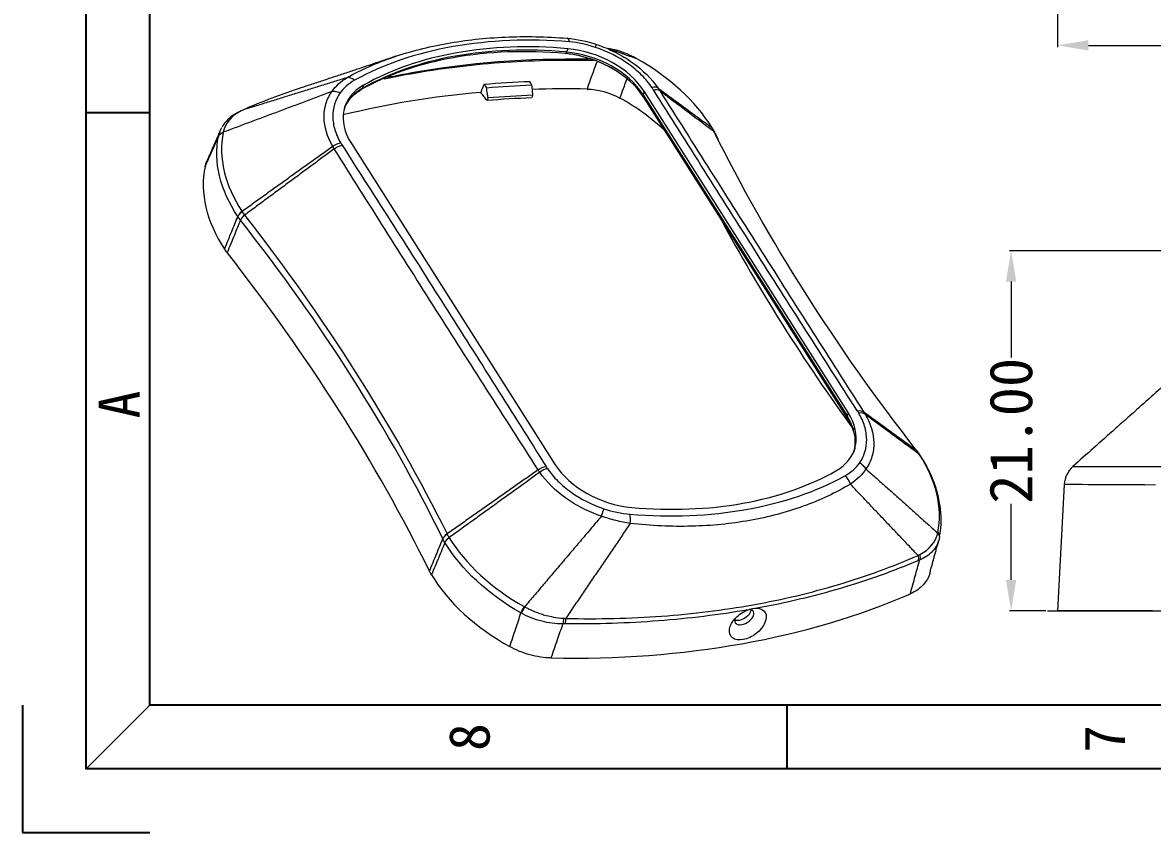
# Model space of a CAD drawing. Extents: x -40 to 272, y -118 to 614.
# Drawn here: x -39.8 to 26.1, y 393.5 to 440.7 of the extents above; entities that cross this region are included whole.
import ezdxf
from ezdxf.enums import TextEntityAlignment as Align

# ---------------------------------------------------------------- set-up
doc = ezdxf.new("R2010")
doc.units = 0
doc.header["$MEASUREMENT"] = 0
doc.linetypes.add('PHANTOM', pattern=[2.5, 1.25, -0.25, 0.25, -0.25, 0.25, -0.25])
for name, color, linetype in [('10', 7, 'Continuous'), ('30', 7, 'Continuous'), ('50', 7, 'Continuous')]:
    doc.layers.add(name, color=color, linetype=linetype)
doc.layers.add('moldbase', color=7, linetype='Continuous', lineweight=20)
doc.styles.add('宋体', font='SimSun.ttf', dxfattribs={"width": 0.7})
doc.dimstyles.new('3', dxfattribs={"dimtxt": 2.5, "dimasz": 1.8, "dimexe": 0.1, "dimexo": 0.1, "dimgap": 0.1, "dimtad": 0, "dimzin": 0, "dimdsep": 46, "dimtxsty": 'Standard', "dimcen": 0, "dimclrd": 4, "dimclre": 4, "dimclrt": 3, "dimadec": 1, "dimazin": 0, "dimtfac": 1, "dimtofl": 0, "dimtmove": 0, "dimatfit": 3, "dimfxl": 0.18, "dimtolj": 1, "dimtzin": 0, "dimlwd": 9, "dimlwe": 9, "dimarcsym": 0})

# ---------------------------------------------------------------- blocks, each defined once
blk = doc.blocks.new('*D30')
at = {"color": 4, "linetype": 'Continuous', "lineweight": 9}
for p, q in [((20.592, 470.951), (20.592, 439.322)), ((110.631, 470.951), (110.631, 439.322)), ((22.392, 439.422), (60.928, 439.422)), ((108.831, 439.422), (70.295, 439.422))]:
    blk.add_line(p, q, dxfattribs=at)
for points in [[(22.392, 439.722), (22.392, 439.122), (20.592, 439.422)], [(108.831, 439.722), (108.831, 439.122), (110.631, 439.422)]]:
    blk.add_solid(points, dxfattribs=at)
at = {"layer": 'Defpoints', "color": 0, "linetype": 'Continuous', "lineweight": 9}
for p in [(20.592, 471.051), (110.631, 471.051), (110.631, 439.422)]:
    blk.add_point(p, dxfattribs=at)
at = {"color": 3, "linetype": 'Continuous', "lineweight": 9, "insert": (65.611, 439.422), "char_height": 2.5, "attachment_point": 5}
blk.add_mtext('\\A1;90.04', dxfattribs=at)
blk = doc.blocks.new('*D49')
at = {"color": 4, "linetype": 'Continuous', "lineweight": 9}
for p, q in [((36.282, 427.447), (17.778, 427.447)), ((17.878, 425.647), (17.878, 421.213)), ((17.878, 408.247), (17.878, 412.68)), ((19.896, 406.447), (17.778, 406.447))]:
    blk.add_line(p, q, dxfattribs=at)
for points in [[(17.578, 425.647), (18.178, 425.647), (17.878, 427.447)], [(17.578, 408.247), (18.178, 408.247), (17.878, 406.447)]]:
    blk.add_solid(points, dxfattribs=at)
at = {"layer": 'Defpoints', "color": 0, "linetype": 'Continuous', "lineweight": 9}
for p in [(17.878, 427.447), (36.382, 427.447), (19.996, 406.447)]:
    blk.add_point(p, dxfattribs=at)
at = {"color": 3, "linetype": 'Continuous', "lineweight": 9, "insert": (17.878, 416.947), "char_height": 2.5, "attachment_point": 5, "rotation": 90}
blk.add_mtext('\\A1;21.00', dxfattribs=at)
blk = doc.blocks.new('7')
for p, q in [((2010.951, 292.693), (2015.951, 292.693)), ((2065.951, 246.193), (2065.951, 241.193))]:
    blk.add_line(p, q)
at = {"color": 8}
for p, q in [((2005.951, 246.193), (2005.951, 236.193)), ((2005.951, 236.193), (2015.951, 236.193))]:
    blk.add_line(p, q, dxfattribs=at)
for points in [[(2420.951, 241.193), (2010.951, 241.193), (2010.951, 528.193), (2420.951, 528.193)], [(2415.951, 246.193), (2015.951, 246.193), (2015.951, 523.193), (2415.951, 523.193)]]:
    blk.add_lwpolyline(points, close=True)
at = {"layer": 'moldbase'}
blk.add_line((2015.951, 246.193), (2010.951, 241.193), dxfattribs=at)
at = {"style": '宋体'}
for s, p in [('A', (2013.537, 269.778)), ('8', (2041.046, 243.677)), ('7', (2090.905, 243.532))]:
    blk.add_text(s, height=3.2, rotation=90, dxfattribs=at).set_placement(p, align=Align.MIDDLE)

msp = doc.modelspace()

# ---------------------------------------------------------------- linework, layer by layer
at = {"layer": '10', "color": 7, "linetype": 'Continuous', "lineweight": 9}
for p, q in [((-7.987, 439.228), (-8.061, 439.036)), ((-5.577, 439.196), (-5.573, 439.192)), ((-19.889, 437.102), (-19.972, 436.908)), ((-3.527, 436.742), (-3.585, 436.541)), ((-3.585, 436.541), (8.309, 417.814)), ((-3.575, 436.417), (8.32, 417.69)), ((8.368, 418.015), (-3.527, 436.742)), ((0.422, 434.627), (0.421, 434.629)), ((0.541, 434.412), (0.535, 434.425)), ((-20.604, 433.691), (-8.71, 414.964)), ((-26.982, 429.734), (-26.98, 429.732)), ((-26.839, 429.535), (-26.83, 429.523)), ((8.368, 418.015), (8.309, 417.814)), ((12.36, 415.808), (12.35, 415.82)), ((12.502, 415.608), (12.501, 415.611)), ((20.978, 413.821), (20.592, 406.447)), ((-15.02, 410.93), (-15.014, 410.918)), ((-14.901, 410.716), (-14.9, 410.713)), ((26.121, 406.447), (20.592, 406.447))]:
    msp.add_line(p, q, dxfattribs=at)
for centre, major_axis, ratio, start_param, end_param in [((-5.324, 424.602), (-19.523, 6.881), 0.667388, 5.076603, 5.756277), ((-5.455, 424.229), (-19.643, 6.923), 0.667388, 5.076603, 5.756277), ((-5.395, 424.399), (19.537, -6.886), 0.667388, 1.93501, 2.614684), ((-8.102, 439.303), (0.032, 0.359), 0.265277, 3.136295, 3.895514), ((-7.54, 435.675), (-4.364, 1.538), 0.667388, 3.845644, 5.076603), ((-7.586, 435.543), (-4.551, 1.604), 0.667388, 4.377264, 5.047503), ((-7.48, 435.845), (4.258, -1.501), 0.667388, 0.704051, 1.93501), ((-7.408, 436.048), (-4.244, 1.496), 0.667388, 3.845644, 5.076603), ((-16.723, 434.384), (-4.244, 1.496), 0.667388, 5.756277, 6.987236), ((-3.25, 436.461), (-0.595, -0.406), 0.550829, 3.340692, 4.068276), ((3.992, 401.68), (46.65, -16.442), 0.667388, 2.165457, 2.352282), ((-16.794, 434.181), (4.258, -1.501), 0.667388, 2.614684, 3.058907), ((-20.22, 437.138), (-0.177, 0.313), 0.643702, 3.152258, 3.600577), ((4.058, 401.866), (-45.957, 16.198), 0.667388, 5.24648, 5.304603), ((3.992, 401.68), (46.65, -16.442), 0.667388, 2.030225, 2.099564), ((-9.457, 431.029), (9.506, -3.35), 0.667388, 0.98313, 1.320816), ((-3.271, 436.61), (0.304, 0.193), 0.567638, 2.568412, 3.14159), ((0.008, 434.295), (0.461, 0.281), 0.578013, 6.290476, 6.511595), ((0.01, 434.293), (0.461, 0.281), 0.578964, 6.281241, 6.511934), ((-21.401, 433.219), (0.621, 0.365), 0.58376, 0.96488, 1.692465), ((-18.784, 429.363), (10.186, -3.59), 0.667388, 3.228777, 3.866053), ((-26.775, 429.511), (-0.45, -0.299), 0.559064, 4.802828, 5.59387), ((-26.773, 429.509), (-0.449, -0.299), 0.558973, 4.80199, 5.593017), ((114.83, 442.484), (-120.385, 42.43), 0.667388, 0.631362, 0.770259), ((-130.81, 398.603), (-119.705, 42.19), 0.667388, 3.740154, 3.951134), ((4.486, 417.322), (-4.244, 1.496), 0.667388, 2.614684, 3.845644), ((8.808, 417.476), (0.621, 0.365), 0.58376, 0.237295, 0.96488), ((8.624, 417.883), (0.304, 0.193), 0.567638, 2.568412, 3.14159), ((4.415, 417.119), (4.258, -1.501), 0.667388, 6.36589, 6.987236), ((12.094, 415.268), (-0.45, -0.298), 0.556066, 3.144323, 3.348925), ((12.096, 415.265), (-0.451, -0.298), 0.557042, 3.147956, 3.349251), ((-9.343, 414.234), (-0.595, -0.406), 0.550848, 4.068296, 4.795881), ((-4.828, 415.658), (-4.244, 1.496), 0.667388, 0.704051, 1.93501), ((-6.913, 427.104), (-19.523, 6.881), 0.667388, 1.93501, 2.614684), ((22.481, 413.743), (0.115, -1.496), 0.999806, 3.792067, 4.58311), ((-14.689, 410.483), (0.462, 0.279), 0.576056, 1.68534, 2.476366), ((-14.687, 410.481), (0.462, 0.28), 0.57599, 1.68443, 2.475473), ((-6.522, 410.057), (10.186, -3.59), 0.667388, 3.825234, 4.46251), ((-19.971, 439.407), (47.33, -16.682), 0.667388, 5.171802, 5.661078)]:
    msp.add_ellipse(centre, major_axis=major_axis, ratio=ratio, start_param=start_param, end_param=end_param, dxfattribs=at)
for points, knots in [([(-20.853, 437.542), (-20.026, 438.009), (-19.118, 438.41), (-17.162, 439.076), (-16.125, 439.339), (-13.934, 439.73), (-12.8, 439.855), (-10.455, 439.959), (-9.236, 439.937), (-8.014, 439.836)], [0, 0, 0, 0, 0.25, 0.25, 0.5, 0.5, 0.75, 0.75, 1, 1, 1, 1]), ([(-7.884, 439.625), (-10.264, 439.825), (-12.53, 439.727), (-16.809, 438.966), (-18.758, 438.308), (-20.424, 437.384)], [0, 0, 0, 0, 0.5, 0.5, 1, 1, 1, 1]), ([(-3.072, 436.967), (-3.245, 437.219), (-3.447, 437.46), (-3.907, 437.919), (-4.17, 438.139), (-5.018, 438.742), (-5.669, 439.071), (-6.364, 439.304)], [0, 0, 0, 0, 0.25, 0.25, 0.5, 0.5, 1, 1, 1, 1]), ([(-6.313, 439.481), (-5.935, 439.354), (-5.563, 439.199), (-4.864, 438.846), (-4.535, 438.648), (-3.609, 437.991), (-3.089, 437.475), (-2.712, 436.924)], [0, 0, 0, 0, 0.25, 0.25, 0.5, 0.5, 1, 1, 1, 1]), ([(-3.981, 438.659), (-4.326, 438.852), (-4.702, 439.008), (-5.097, 439.123), (-5.106, 439.126), (-5.116, 439.129)], [0, 0, 0, 0, 0.976384, 0.976384, 1, 1, 1, 1]), ([(-6.503, 438.531), (-8.349, 438.574), (-10.161, 438.53), (-13.717, 438.27), (-15.462, 438.053), (-17.667, 437.659), (-18.179, 437.559), (-18.687, 437.451)], [0, 0, 0, 0, 0.433734, 0.433734, 0.867467, 0.867467, 1, 1, 1, 1]), ([(-18.496, 437.561), (-18.028, 437.66), (-17.556, 437.751), (-13.811, 438.42), (-10.337, 438.687), (-6.773, 438.628)], [0, 0, 0, 0, 0.126992, 0.126992, 1, 1, 1, 1]), ([(-20.853, 437.542), (-20.853, 437.542), (-20.853, 437.542), (-20.853, 437.542), (-20.853, 437.542), (-20.853, 437.542), (-20.853, 437.542)], [0, 0, 0, 0, 0.644951, 0.644951, 0.644951, 1, 1, 1, 1]), ([(-12.627, 436.356), (-12.64, 436.437), (-12.653, 436.519), (-12.667, 436.601), (-12.686, 436.719), (-12.705, 436.837), (-12.724, 436.955)], [0, 0, 0, 0, 0.409427, 0.409427, 0.409427, 1, 1, 1, 1]), ([(-10.089, 437.115), (-10.078, 436.996), (-10.067, 436.877), (-10.056, 436.757), (-10.048, 436.675), (-10.04, 436.593), (-10.033, 436.511)], [0, 0, 0, 0, 0.592846, 0.592846, 0.592846, 1, 1, 1, 1]), ([(-2.987, 436.837), (-3.005, 436.866), (-3.018, 436.886), (-3.032, 436.906), (-3.045, 436.927), (-3.058, 436.947), (-3.072, 436.967)], [0, 0, 0, 0, 0.533334, 0.533334, 0.533334, 1, 1, 1, 1]), ([(-21.688, 433.534), (-22.011, 434.087), (-22.187, 434.668), (-22.202, 435.491), (-22.166, 435.754), (-22.015, 436.259), (-21.896, 436.505), (-21.743, 436.724)], [0, 0, 0, 0, 0.5, 0.5, 0.75, 0.75, 1, 1, 1, 1]), ([(-21.269, 436.641), (-21.315, 436.664), (-21.364, 436.684), (-21.412, 436.699), (-21.46, 436.713), (-21.509, 436.723), (-21.557, 436.729), (-21.621, 436.736), (-21.685, 436.734), (-21.743, 436.724)], [0, 0, 0, 0, 0.299792, 0.299792, 0.299792, 0.596713, 0.596713, 0.596713, 1, 1, 1, 1]), ([(-21.269, 436.641), (-21.556, 436.233), (-21.698, 435.763), (-21.686, 435.01), (-21.644, 434.75), (-21.488, 434.237), (-21.374, 433.981), (-21.223, 433.724)], [0, 0, 0, 0, 0.5, 0.5, 0.75, 0.75, 1, 1, 1, 1]), ([(-21.009, 435.771), (-21, 435.801), (-20.943, 435.986), (-20.727, 436.285), (-20.398, 436.604), (-20.144, 436.767), (-20.043, 436.825)], [0, 0, 0, 0, 0.069755, 0.430581, 0.787625, 1, 1, 1, 1]), ([(-12.688, 436.204), (-12.749, 436.283), (-12.809, 436.362), (-12.87, 436.441), (-12.931, 436.521), (-12.992, 436.6), (-13.053, 436.68)], [0, 0, 0, 0, 0.497414, 0.497414, 0.497414, 1, 1, 1, 1]), ([(8.906, 418.112), (7.907, 419.671), (6.909, 421.231), (4.918, 424.35), (3.925, 425.91), (1.942, 429.03), (0.954, 430.591), (-1.02, 433.714), (-2.004, 435.275), (-2.987, 436.837)], [0, 0, 0, 0, 0.25, 0.25, 0.5, 0.5, 0.75, 0.75, 1, 1, 1, 1]), ([(-2.712, 436.924), (-2.697, 436.902), (-2.682, 436.879), (-2.667, 436.857), (-2.652, 436.835), (-2.638, 436.812), (-2.623, 436.79), (-2.618, 436.781)], [0, 0, 0, 0, 0.467927, 0.467927, 0.467927, 0.935976, 1, 1, 1, 1]), ([(-2.618, 436.781), (-1.627, 435.213), (-0.637, 433.647), (1.344, 430.518), (2.334, 428.956), (4.316, 425.836), (5.308, 424.278), (7.291, 421.166), (8.282, 419.612), (9.274, 418.059)], [0, 0, 0, 0, 0.25, 0.25, 0.5, 0.5, 0.75, 0.75, 1, 1, 1, 1]), ([(-27.159, 435.536), (-27.252, 435.496), (-27.498, 435.369), (-27.847, 435.079), (-28.058, 434.811), (-28.149, 434.659)], [0, 0, 0, 0, 0.214274, 0.595837, 1, 1, 1, 1]), ([(-28.078, 434.334), (-28.227, 433.611), (-28.207, 432.844), (-27.835, 431.281), (-27.484, 430.497), (-26.982, 429.734)], [0, 0, 0, 0, 0.5, 0.5, 1, 1, 1, 1]), ([(-28.364, 434.114), (-28.484, 433.841), (-28.603, 433.569), (-28.723, 433.297), (-28.862, 432.98), (-29.001, 432.664), (-29.14, 432.347)], [0, 0, 0, 0, 0.462579, 0.462579, 0.462579, 1, 1, 1, 1]), ([(-27.228, 429.44), (-27.742, 430.214), (-28.101, 431.011), (-28.487, 432.599), (-28.511, 433.378), (-28.364, 434.114)], [0, 0, 0, 0, 0.5, 0.5, 1, 1, 1, 1]), ([(-21.223, 433.724), (-21.211, 433.704), (-21.199, 433.684), (-21.186, 433.663), (-21.174, 433.643), (-21.161, 433.623), (-21.148, 433.602), (-21.143, 433.594)], [0, 0, 0, 0, 0.467021, 0.467021, 0.467021, 0.934043, 1, 1, 1, 1]), ([(-21.601, 433.389), (-21.634, 433.444), (-21.648, 433.466), (-21.662, 433.489), (-21.675, 433.511), (-21.686, 433.531), (-21.69, 433.538)], [0, 0, 0, 0, 0.531785, 0.531785, 0.999895, 1, 1, 1, 1]), ([(-9.71, 414.668), (-10.706, 416.22), (-11.7, 417.774), (-13.687, 420.885), (-14.679, 422.442), (-16.661, 425.562), (-17.651, 427.125), (-19.628, 430.255), (-20.615, 431.821), (-21.601, 433.389)], [0, 0, 0, 0, 0.25, 0.25, 0.5, 0.5, 0.75, 0.75, 1, 1, 1, 1]), ([(-21.143, 433.594), (-20.144, 432.035), (-19.146, 430.476), (-17.155, 427.356), (-16.161, 425.797), (-14.179, 422.676), (-13.19, 421.115), (-11.217, 417.992), (-10.232, 416.431), (-9.249, 414.869)], [0, 0, 0, 0, 0.25, 0.25, 0.5, 0.5, 0.75, 0.75, 1, 1, 1, 1]), ([(-28, 427.546), (-27.86, 427.888), (-27.721, 428.231), (-27.581, 428.573), (-27.464, 428.862), (-27.346, 429.151), (-27.228, 429.44)], [0, 0, 0, 0, 0.542287, 0.542287, 0.542287, 1, 1, 1, 1]), ([(-27.075, 429.23), (-27.193, 428.941), (-27.311, 428.652), (-27.429, 428.363), (-27.569, 428.021), (-27.709, 427.679), (-27.849, 427.337)], [0, 0, 0, 0, 0.457948, 0.457948, 0.457948, 1, 1, 1, 1]), ([(27.411, 420.138), (27.354, 420.088), (27.254, 419.998), (27.113, 419.873), (26.964, 419.741), (26.801, 419.595), (26.624, 419.438), (26.19, 419.052), (25.553, 418.485), (24.728, 417.751), (23.787, 416.914), (22.713, 415.959), (21.886, 415.225), (21.487, 414.87)], [0, 0, 0, 0, 0.028026, 0.050618, 0.075913, 0.103708, 0.133648, 0.165296, 0.322369, 0.45543, 0.581432, 0.797631, 1, 1, 1, 1]), ([(8.987, 417.982), (8.975, 418.002), (8.962, 418.023), (8.95, 418.043), (8.937, 418.063), (8.925, 418.084), (8.912, 418.104), (8.906, 418.112)], [0, 0, 0, 0, 0.467021, 0.467021, 0.467021, 0.934043, 1, 1, 1, 1]), ([(9.032, 415.065), (9.32, 415.473), (9.462, 415.944), (9.45, 416.696), (9.407, 416.956), (9.251, 417.469), (9.138, 417.725), (8.987, 417.982)], [0, 0, 0, 0, 0.5, 0.5, 0.75, 0.75, 1, 1, 1, 1]), ([(9.274, 418.059), (9.307, 418.006), (9.321, 417.983), (9.335, 417.961), (9.348, 417.939), (9.359, 417.92), (9.364, 417.913)], [0, 0, 0, 0, 0.531785, 0.531785, 0.999895, 1, 1, 1, 1]), ([(9.361, 417.916), (9.685, 417.365), (9.862, 416.786), (9.876, 415.962), (9.84, 415.698), (9.688, 415.19), (9.568, 414.941), (9.414, 414.72)], [0, 0, 0, 0, 0.5, 0.5, 0.75, 0.75, 1, 1, 1, 1]), ([(8.661, 416.964), (8.669, 416.945), (8.688, 416.898), (8.704, 416.851), (8.713, 416.822)], [0, 0, 0, 0, 0.395523, 1, 1, 1, 1]), ([(8.766, 416.548), (8.771, 416.499), (8.787, 416.284), (8.785, 415.987), (8.71, 415.759), (8.678, 415.681)], [0, 0, 0, 0, 0.15617, 0.703587, 1, 1, 1, 1]), ([(13.599, 411.01), (13.748, 411.733), (13.729, 412.5), (13.356, 414.062), (13.005, 414.846), (12.502, 415.608)], [0, 0, 0, 0, 0.5, 0.5, 1, 1, 1, 1]), ([(13.712, 410.852), (13.731, 410.933), (13.797, 411.269), (13.814, 411.912), (13.732, 412.751), (13.519, 413.608), (13.183, 414.466), (12.839, 415.104), (12.6, 415.47), (12.538, 415.56)], [0, 0, 0, 0, 0.054887, 0.226441, 0.404586, 0.582945, 0.763786, 0.941602, 1, 1, 1, 1]), ([(-9.615, 414.526), (-9.63, 414.548), (-9.645, 414.57), (-9.66, 414.593), (-9.675, 414.615), (-9.689, 414.637), (-9.704, 414.659), (-9.71, 414.668)], [0, 0, 0, 0, 0.467927, 0.467927, 0.467927, 0.935976, 1, 1, 1, 1]), ([(-9.249, 414.869), (-9.231, 414.84), (-9.218, 414.82), (-9.205, 414.8), (-9.192, 414.78), (-9.178, 414.759), (-9.164, 414.739)], [0, 0, 0, 0, 0.533266, 0.533266, 0.533266, 1, 1, 1, 1]), ([(-9.164, 414.739), (-8.992, 414.487), (-8.79, 414.246), (-8.329, 413.788), (-8.066, 413.567), (-7.218, 412.964), (-6.568, 412.635), (-5.873, 412.403)], [0, 0, 0, 0, 0.25, 0.25, 0.5, 0.5, 1, 1, 1, 1]), ([(9.414, 414.72), (9.392, 414.755), (9.368, 414.789), (9.313, 414.855), (9.282, 414.887), (9.233, 414.931), (9.216, 414.945), (9.182, 414.973), (9.164, 414.986), (9.109, 415.023), (9.071, 415.045), (9.032, 415.065)], [0, 0, 0, 0, 0.25, 0.25, 0.5, 0.5, 0.625, 0.625, 0.75, 0.75, 1, 1, 1, 1]), ([(21.479, 414.861), (21.478, 414.867), (21.498, 414.863), (21.557, 414.864), (21.588, 414.864), (21.665, 414.864), (21.71, 414.864), (21.977, 414.864), (22.307, 414.865), (22.979, 414.865), (23.232, 414.865), (23.652, 414.865), (23.8, 414.865), (24.108, 414.865), (24.27, 414.866), (25.108, 414.866), (25.883, 414.866), (26.762, 414.866)], [0, 0, 0, 0, 0.099655, 0.099655, 0.163966, 0.163966, 0.228276, 0.228276, 0.485517, 0.485517, 0.614138, 0.614138, 0.678448, 0.678448, 0.742759, 0.742759, 1, 1, 1, 1]), ([(-6.016, 411.963), (-6.393, 412.093), (-6.764, 412.25), (-7.462, 412.606), (-7.791, 412.804), (-8.717, 413.463), (-9.237, 413.977), (-9.615, 414.526)], [0, 0, 0, 0, 0.25, 0.25, 0.5, 0.5, 1, 1, 1, 1]), ([(-4.353, 412.082), (-1.972, 411.881), (0.293, 411.979), (4.573, 412.74), (6.522, 413.399), (8.188, 414.322)], [0, 0, 0, 0, 0.5, 0.5, 1, 1, 1, 1]), ([(8.501, 413.835), (7.662, 413.333), (6.742, 412.9), (4.769, 412.188), (3.728, 411.913), (1.537, 411.522), (0.408, 411.41), (-1.921, 411.351), (-3.128, 411.405), (-4.338, 411.541)], [0, 0, 0, 0, 0.25, 0.25, 0.5, 0.5, 0.75, 0.75, 1, 1, 1, 1]), ([(8.501, 413.835), (8.501, 413.835), (8.501, 413.835), (8.501, 413.835), (8.501, 413.835), (8.501, 413.835), (8.501, 413.835)], [0, 0, 0, 0, 0.644951, 0.644951, 0.644951, 1, 1, 1, 1]), ([(-6.016, 411.963), (-6.002, 412.005), (-5.975, 412.088), (-5.949, 412.165), (-5.931, 412.222), (-5.925, 412.241), (-5.913, 412.276), (-5.907, 412.294), (-5.892, 412.344), (-5.882, 412.374), (-5.873, 412.403)], [0, 0, 0, 0, 0.25, 0.5, 0.5, 0.625, 0.625, 0.75, 0.75, 1, 1, 1, 1]), ([(-4.338, 411.541), (-4.477, 411.564), (-4.617, 411.59), (-4.897, 411.648), (-5.038, 411.68), (-5.319, 411.75), (-5.459, 411.788), (-5.738, 411.871), (-5.877, 411.916), (-6.016, 411.963)], [0, 0, 0, 0, 0.25, 0.25, 0.5, 0.5, 0.75, 0.75, 1, 1, 1, 1]), ([(-4.338, 411.541), (-4.338, 411.541), (-4.338, 411.541), (-4.338, 411.541), (-4.338, 411.541), (-4.338, 411.541), (-4.338, 411.541)], [0, 0, 0, 0, 0.645507, 0.645507, 0.645507, 1, 1, 1, 1]), ([(-16.05, 408.762), (-15.909, 409.102), (-15.768, 409.442), (-15.627, 409.781), (-15.508, 410.069), (-15.388, 410.356), (-15.269, 410.643)], [0, 0, 0, 0, 0.542052, 0.542052, 0.542052, 1, 1, 1, 1]), ([(13.687, 410.659), (13.627, 410.382), (13.498, 410.134), (13.106, 409.704), (12.848, 409.531), (12.54, 409.408)], [0, 0, 0, 0, 0.5, 0.5, 1, 1, 1, 1]), ([(-15.15, 410.425), (-15.269, 410.138), (-15.389, 409.852), (-15.508, 409.565), (-15.65, 409.226), (-15.791, 408.886), (-15.932, 408.547)], [0, 0, 0, 0, 0.457713, 0.457713, 0.457713, 1, 1, 1, 1]), ([(-8.104, 406.005), (-6.21, 405.961), (-4.339, 406.006), (-0.691, 406.271), (1.088, 406.492), (4.554, 407.111), (6.224, 407.507), (9.441, 408.467), (10.986, 409.033), (12.449, 409.677)], [0, 0, 0, 0, 0.25, 0.25, 0.5, 0.5, 0.75, 0.75, 1, 1, 1, 1]), ([(12.449, 409.371), (11.013, 408.759), (9.505, 408.22), (6.364, 407.294), (4.735, 406.907), (3.047, 406.597)], [0, 0, 0, 0, 0.5, 0.5, 1, 1, 1, 1]), ([(12.004, 407.443), (12.098, 407.788), (12.192, 408.133), (12.286, 408.478), (12.371, 408.788), (12.456, 409.098), (12.54, 409.408)], [0, 0, 0, 0, 0.526558, 0.526558, 0.526558, 1, 1, 1, 1]), ([(13.138, 408.646), (13.071, 408.401), (12.948, 408.178), (12.573, 407.759), (12.318, 407.579), (12.004, 407.443)], [0, 0, 0, 0, 0.470339, 0.470339, 1, 1, 1, 1]), ([(-10.498, 406.685), (-10.455, 406.661), (-10.411, 406.637), (-10.323, 406.591), (-10.278, 406.569), (-10.144, 406.504), (-10.052, 406.462), (-9.867, 406.385), (-9.773, 406.349), (-9.584, 406.281), (-9.488, 406.25), (-9.199, 406.166), (-9.006, 406.121), (-8.621, 406.053), (-8.429, 406.029), (-8.237, 406.016)], [0, 0, 0, 0, 0.0625, 0.0625, 0.125, 0.125, 0.25, 0.25, 0.375, 0.375, 0.5, 0.5, 0.75, 0.75, 1, 1, 1, 1]), ([(-11.362, 404.358), (-11.246, 404.71), (-11.13, 405.062), (-11.013, 405.415), (-10.913, 405.718), (-10.813, 406.021), (-10.713, 406.324)], [0, 0, 0, 0, 0.537421, 0.537421, 0.537421, 1, 1, 1, 1]), ([(-8.273, 405.69), (-8.679, 405.686), (-9.09, 405.736), (-9.914, 405.948), (-10.314, 406.105), (-10.681, 406.306)], [0, 0, 0, 0, 0.5, 0.5, 1, 1, 1, 1]), ([(-8.104, 406.006), (-8.104, 405.998), (-8.105, 405.983), (-8.106, 405.961), (-8.108, 405.939), (-8.11, 405.916), (-8.113, 405.893), (-8.116, 405.87), (-8.119, 405.847), (-8.122, 405.824), (-8.126, 405.801), (-8.131, 405.778), (-8.136, 405.756), (-8.141, 405.733), (-8.147, 405.712), (-8.151, 405.698), (-8.154, 405.69)], [0, 0, 0, 0, 0.062885, 0.127084, 0.192598, 0.259427, 0.327569, 0.397026, 0.467798, 0.539884, 0.613284, 0.687998, 0.764027, 0.841371, 0.920028, 1, 1, 1, 1]), ([(2.539, 406.506), (0.841, 406.212), (-0.901, 405.996), (-4.472, 405.723), (-6.299, 405.666), (-8.153, 405.691)], [0, 0, 0, 0, 0.5, 0.5, 1, 1, 1, 1]), ([(3.047, 406.597), (3.275, 406.588), (3.453, 406.496), (3.623, 406.191), (3.616, 405.979), (3.425, 405.535), (3.244, 405.308), (2.78, 404.942), (2.507, 404.811), (1.997, 404.72), (1.771, 404.761), (1.48, 404.991), (1.419, 405.177), (1.488, 405.599), (1.618, 405.831), (2.015, 406.24), (2.275, 406.409), (2.539, 406.506)], [0, 0, 0, 0, 0.125, 0.125, 0.25, 0.25, 0.375, 0.375, 0.5, 0.5, 0.625, 0.625, 0.75, 0.75, 0.875, 0.875, 1, 1, 1, 1]), ([(1.802, 406.025), (1.795, 406.011), (1.789, 405.996), (1.744, 405.868), (1.762, 405.764), (1.904, 405.637), (2.028, 405.616), (2.308, 405.665), (2.465, 405.738), (2.721, 405.935), (2.82, 406.059), (2.901, 406.289), (2.883, 406.392), (2.764, 406.499), (2.689, 406.523), (2.601, 406.526)], [0, 0, 0, 0, 0.021306, 0.021306, 0.193131, 0.193131, 0.364956, 0.364956, 0.536781, 0.536781, 0.708607, 0.708607, 0.880432, 0.880432, 1, 1, 1, 1]), ([(2.703, 406.508), (2.702, 406.476), (2.696, 406.441), (2.647, 406.295), (2.554, 406.175), (2.312, 405.984), (2.163, 405.914), (2.029, 405.89)], [0, 0, 0, 0, 0.137142, 0.137142, 0.568571, 0.568571, 1, 1, 1, 1]), ([(-8.273, 405.69), (-8.382, 405.376), (-8.491, 405.061), (-8.599, 404.747), (-8.721, 404.397), (-8.842, 404.047), (-8.963, 403.697)], [0, 0, 0, 0, 0.473442, 0.473442, 0.473442, 1, 1, 1, 1]), ([(-8.963, 403.697), (-9.368, 403.705), (-9.78, 403.767), (-10.603, 403.994), (-10.993, 404.153), (-11.362, 404.358)], [0, 0, 0, 0, 0.5, 0.5, 1, 1, 1, 1])]:
    msp.add_open_spline(points, degree=3, knots=knots, dxfattribs=at)
for points, degree in [([(-7.884, 439.625), (-7.911, 439.765), (-7.959, 439.844), (-8.014, 439.836)], 3), ([(-8.014, 439.836), (-7.442, 439.79), (-6.868, 439.667), (-6.313, 439.481)], 3), ([(-6.364, 439.304), (-6.863, 439.471), (-7.378, 439.582), (-7.884, 439.625)], 3), ([(-6.364, 439.304), (-6.328, 439.416), (-6.306, 439.483), (-6.315, 439.48)], 3), ([(-5.111, 439.127), (-5.231, 439.145), (-5.616, 439.235)], 2), ([(-18.023, 438.783), (-20.698, 437.875), (-23.538, 436.944)], 2), ([(-6.293, 438.451), (-6.482, 437.926), (-6.67, 437.401), (-6.859, 436.876)], 3), ([(-3.953, 438.644), (-3.962, 438.649), (-3.972, 438.654), (-3.981, 438.659)], 3), ([(0.421, 434.629), (-0.517, 436.166), (-2.066, 437.588), (-3.953, 438.644)], 3), ([(-23.495, 436.959), (-24.683, 436.569), (-25.831, 436.132), (-26.934, 435.651)], 3), ([(-21.743, 436.724), (-21.518, 437.05), (-21.216, 437.33), (-20.853, 437.542)], 3), ([(-20.424, 437.384), (-20.778, 437.188), (-21.062, 436.935), (-21.269, 436.641)], 3), ([(-20.424, 437.384), (-20.563, 437.505), (-20.722, 437.564), (-20.853, 437.542)], 3), ([(-12.859, 437.16), (-12.924, 437), (-12.989, 436.84), (-13.054, 436.68)], 3), ([(-12.859, 437.16), (-11.981, 437.234), (-11.093, 437.289), (-10.197, 437.323)], 3), ([(-12.859, 437.16), (-12.814, 437.091), (-12.769, 437.023), (-12.724, 436.955)], 3), ([(-12.724, 436.955), (-11.855, 437.028), (-10.976, 437.082), (-10.089, 437.115)], 3), ([(-10.089, 437.115), (-10.125, 437.185), (-10.161, 437.254), (-10.197, 437.323)], 3), ([(-4.939, 436.347), (-4.799, 436.721), (-4.66, 437.095), (-4.52, 437.469)], 3), ([(-21.743, 436.724), (-21.743, 436.724), (-21.743, 436.724), (-21.743, 436.724)], 3), ([(-13.054, 436.68), (-13.053, 436.68)], 1), ([(-10.094, 436.36), (-10.968, 436.328), (-11.832, 436.276), (-12.688, 436.204)], 3), ([(-12.627, 436.356), (-12.647, 436.305), (-12.668, 436.255), (-12.688, 436.204)], 3), ([(-10.033, 436.511), (-10.053, 436.461), (-10.074, 436.411), (-10.094, 436.36)], 3), ([(-6.859, 436.876), (-6.211, 436.863), (-5.53, 436.675), (-4.939, 436.347)], 3), ([(-2.987, 436.837), (-2.837, 436.863), (-2.702, 436.844), (-2.618, 436.781)], 3), ([(-26.934, 435.651), (-26.966, 435.636), (-26.998, 435.621), (-27.031, 435.605)], 3), ([(-27.031, 435.605), (-27.59, 435.33), (-27.963, 434.884), (-28.073, 434.356)], 3), ([(-28.256, 434.448), (-29.038, 432.659)], 1), ([(-28.364, 434.114), (-28.319, 434.217), (-28.213, 434.299), (-28.078, 434.334)], 3), ([(-28.359, 434.138), (-28.321, 434.312), (-28.256, 434.476), (-28.165, 434.63)], 3), ([(-28.359, 434.138), (-28.314, 434.24), (-28.208, 434.321), (-28.073, 434.356)], 3), ([(-28.073, 434.356), (-28.078, 434.334)], 1), ([(0.535, 434.425), (0.501, 434.493), (0.463, 434.56), (0.422, 434.627)], 3), ([(0.47, 434.576), (0.468, 434.578)], 1), ([(0.609, 434.32), (0.548, 434.448), (0.47, 434.572)], 2), ([(0.593, 434.353), (0.579, 434.38), (0.56, 434.404), (0.535, 434.425)], 3), ([(12.35, 415.82), (7.646, 421.853), (3.681, 428.094), (0.541, 434.412)], 3), ([(0.603, 434.333), (0.589, 434.363), (0.568, 434.39), (0.541, 434.412)], 3), ([(0.798, 433.941), (0.605, 434.334)], 1), ([(-28.364, 434.114), (-28.362, 434.122), (-28.361, 434.13), (-28.359, 434.138)], 3), ([(-21.601, 433.389), (-21.458, 433.493), (-21.293, 433.566), (-21.143, 433.594)], 3), ([(-29.14, 432.347), (-29.117, 432.456), (-29.084, 432.56), (-29.04, 432.66)], 3), ([(-26.98, 429.732), (-26.936, 429.666), (-26.889, 429.6), (-26.839, 429.535)], 3), ([(-27.226, 429.438), (-27.227, 429.438), (-27.227, 429.439), (-27.228, 429.44)], 3), ([(-27.075, 429.23), (-27.129, 429.298), (-27.18, 429.367), (-27.226, 429.438)], 3), ([(-26.839, 429.535), (-26.948, 429.444), (-27.035, 429.332), (-27.075, 429.23)], 3), ([(-27.067, 429.219), (-27.075, 429.23)], 1), ([(-26.83, 429.523), (-26.939, 429.432), (-27.026, 429.321), (-27.067, 429.219)], 3), ([(-15.275, 410.654), (-18.374, 416.985), (-22.332, 423.216), (-27.067, 429.219)], 3), ([(-26.83, 429.523), (-22.127, 423.484), (-18.163, 417.243), (-15.02, 410.93)], 3), ([(-27.849, 427.337), (-27.903, 427.406), (-27.953, 427.475), (-28, 427.546)], 3), ([(8.906, 418.112), (9.056, 418.14), (9.189, 418.121), (9.274, 418.059)], 3), ([(8.32, 417.69), (8.552, 417.327), (8.661, 416.964)], 2), ([(12.383, 415.788), (12.374, 415.8), (12.363, 415.811), (12.35, 415.82)], 3), ([(12.544, 415.566), (12.459, 415.695), (12.357, 415.822)], 2), ([(12.501, 415.611), (12.457, 415.677), (12.41, 415.743), (12.36, 415.808)], 3), ([(12.392, 415.777), (12.383, 415.789), (12.372, 415.799), (12.36, 415.808)], 3), ([(-9.71, 414.668), (-9.566, 414.771), (-9.4, 414.843), (-9.249, 414.869)], 3), ([(8.188, 414.322), (8.541, 414.518), (8.825, 414.772), (9.032, 415.065)], 3), ([(9.414, 414.72), (9.187, 414.389), (8.88, 414.094), (8.501, 413.835)], 3), ([(9.414, 414.72), (9.414, 414.72), (9.414, 414.72), (9.414, 414.72)], 3), ([(8.501, 413.835), (8.443, 414.022), (8.327, 414.201), (8.188, 414.322)], 3), ([(26.311, 413.784), (22.858, 413.799), (20.98, 413.811), (20.978, 413.82)], 3), ([(-6.016, 411.963), (-6.016, 411.963), (-6.016, 411.963), (-6.016, 411.963)], 3), ([(-5.873, 412.403), (-5.374, 412.235), (-4.858, 412.124), (-4.353, 412.082)], 3), ([(-4.338, 411.541), (-4.32, 411.742), (-4.326, 411.941), (-4.353, 412.082)], 3), ([(-15.02, 410.93), (-15.139, 410.855), (-15.233, 410.754), (-15.275, 410.654)], 3), ([(-15.269, 410.643), (-15.275, 410.654)], 1), ([(-15.014, 410.918), (-15.133, 410.843), (-15.227, 410.742), (-15.269, 410.643)], 3), ([(-15.152, 410.428), (-15.195, 410.499), (-15.234, 410.57), (-15.269, 410.643)], 3), ([(-15.014, 410.918), (-14.98, 410.85), (-14.942, 410.783), (-14.901, 410.716)], 3), ([(-14.9, 410.713), (-13.962, 409.178), (-12.413, 407.756), (-10.526, 406.7)], 3), ([(12.548, 409.729), (13.112, 410.017), (13.484, 410.46), (13.595, 410.989)], 3), ([(13.136, 408.646), (13.664, 410.575)], 1), ([(13.595, 410.989), (13.599, 411.01)], 1), ([(13.595, 410.989), (13.682, 410.89), (13.717, 410.767), (13.687, 410.659)], 3), ([(13.599, 411.01), (13.687, 410.912), (13.722, 410.79), (13.692, 410.683)], 3), ([(13.692, 410.683), (13.691, 410.675), (13.689, 410.667), (13.687, 410.659)], 3), ([(-15.15, 410.425), (-15.151, 410.426), (-15.151, 410.427), (-15.152, 410.428)], 3), ([(-10.713, 406.324), (-12.629, 407.407), (-14.2, 408.859), (-15.15, 410.425)], 3), ([(12.449, 409.677), (12.482, 409.695), (12.516, 409.713), (12.548, 409.729)], 3), ([(12.449, 409.677), (12.474, 409.566), (12.474, 409.457), (12.449, 409.371)], 3), ([(12.54, 409.408), (12.51, 409.397), (12.48, 409.384), (12.449, 409.371)], 3), ([(12.548, 409.729), (12.573, 409.614), (12.57, 409.499), (12.54, 409.408)], 3), ([(-15.932, 408.547), (-15.976, 408.618), (-16.015, 408.69), (-16.05, 408.762)], 3), ([(-10.526, 406.7), (-10.602, 406.573), (-10.672, 406.433), (-10.713, 406.324)], 3), ([(-10.498, 406.685), (-10.573, 406.557), (-10.641, 406.416), (-10.681, 406.306)], 3), ([(-10.526, 406.7), (-10.516, 406.695), (-10.507, 406.69), (-10.498, 406.685)], 3), ([(-10.681, 406.306), (-10.713, 406.324)], 1), ([(-8.237, 406.016), (-8.237, 405.896), (-8.25, 405.779), (-8.273, 405.69)], 3), ([(-8.237, 406.016), (-8.192, 406.013), (-8.148, 406.01), (-8.104, 406.005)], 3), ([(2.539, 406.506), (2.718, 406.572), (2.892, 406.603), (3.047, 406.597)], 3), ([(-8.153, 405.691), (-8.193, 405.691), (-8.233, 405.691), (-8.273, 405.69)], 3), ([(2.029, 405.89), (1.928, 405.872), (1.836, 405.88), (1.768, 405.911)], 3)]:
    msp.add_open_spline(points, degree=degree, dxfattribs=at)
for points, weights in [([(-5.633, 439.241), (-3.981, 438.659)], [0.973777475168, 1.00439097905]), ([(-20.853, 437.542), (-26.934, 435.651)], [1.03323492681, 1.00677710653]), ([(-21.743, 436.724), (-28.073, 434.356)], [0.961710120879, 1.00439097905]), ([(-2.712, 436.924), (0.422, 434.627)], [1.02219770374, 1.00647841234]), ([(-2.618, 436.781), (0.541, 434.412)], [1.03355671191, 1.00684103915]), ([(-21.688, 433.534), (-26.98, 429.732)], [1.0221977023, 1.00647841234]), ([(-21.601, 433.389), (-26.83, 429.523)], [1.03355671191, 1.00684103915]), ([(9.274, 418.059), (12.35, 415.82)], [1.03355671191, 1.00684103915]), ([(9.361, 417.916), (12.501, 415.611)], [1.0221977023, 1.00647841234]), ([(-9.71, 414.668), (-15.02, 410.93)], [1.03355671191, 1.00684103915]), ([(9.414, 414.72), (13.595, 410.989)], [0.961710120879, 1.00439097905]), ([(-9.615, 414.526), (-14.901, 410.716)], [1.0221977023, 1.00647841234]), ([(12.449, 409.677), (8.501, 413.835)], [1.00677710653, 1.03323492681]), ([(-6.016, 411.963), (-10.498, 406.685)], [0.961710120879, 1.00439097905]), ([(-4.338, 411.541), (-8.104, 406.005)], [1.03323492681, 1.00677710653])]:
    msp.add_rational_spline(points, weights, degree=1, dxfattribs=at)
at = {"layer": '30', "color": 1, "linetype": 'PHANTOM', "lineweight": 9, "ltscale": 8}
msp.add_line((19.996, 406.447), (111.227, 406.447), dxfattribs=at)

# ---------------------------------------------------------------- block references
at = {"layer": '50', "color": 7, "linetype": 'Continuous', "lineweight": 9, "xscale": 0.7428978030252438, "yscale": 0.7428978030253575, "zscale": 0.7428978030250774}
msp.add_blockref('7', (-1529.999, 218.059), dxfattribs=at)

# ---------------------------------------------------------------- dimensions: what is measured, and where the dimension line sits
at = {"linetype": 'Continuous', "lineweight": 9}
dim = msp.add_linear_dim(base=(110.631, 439.422), p1=(20.592, 471.051), p2=(110.631, 471.051), dimstyle='3', dxfattribs=at)
dim.commit()
dim.dimension.update_dxf_attribs({"geometry": '*D30', "text_midpoint": (65.611, 439.422)})
dim = msp.add_linear_dim(base=(17.878, 427.447), p1=(19.996, 406.447), p2=(36.382, 427.447), angle=90, dimstyle='3', dxfattribs=at)
dim.commit()
dim.dimension.update_dxf_attribs({"geometry": '*D49', "text_midpoint": (17.878, 416.947)})

doc.saveas('drawing.dxf')
